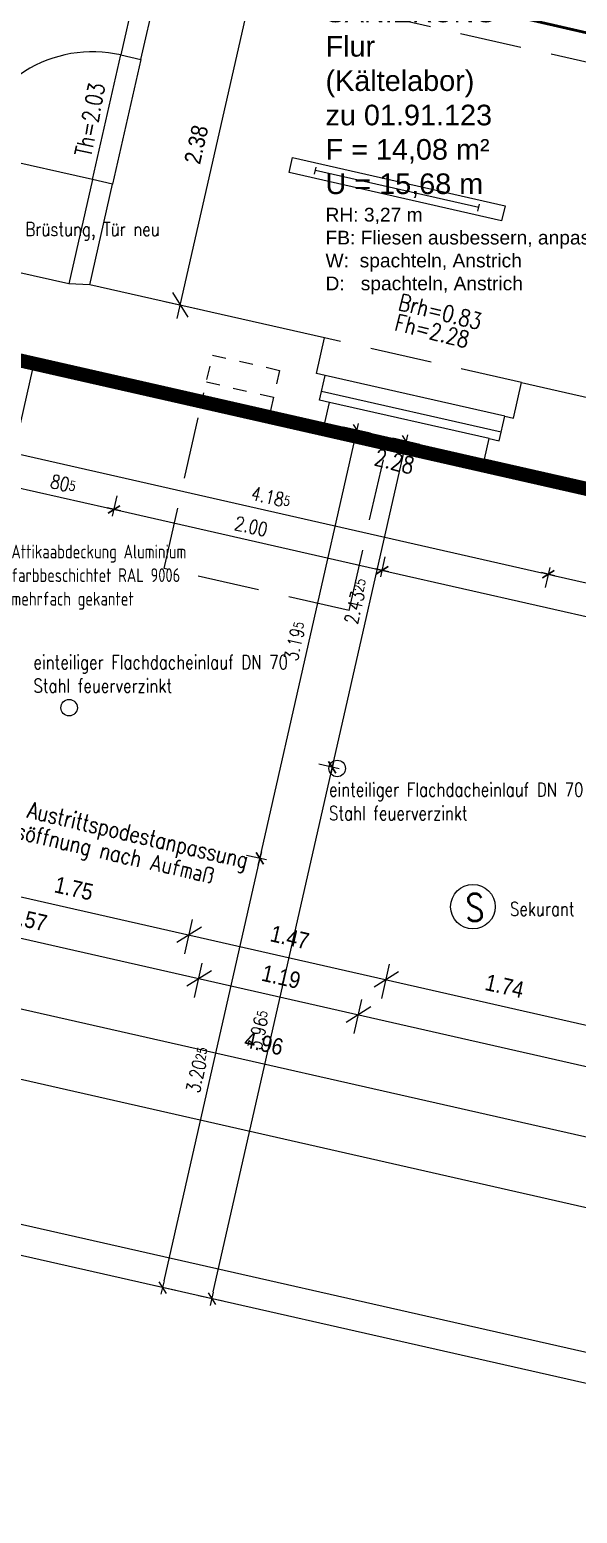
# Model space of a CAD drawing. Header units: metres. Extents: x -1139 to -992, y 249 to 309.
# Drawn here: x -1018.57 to -1014.59, y 267.2 to 277.99 of the extents above; entities that cross this region are included whole.
import ezdxf
from ezdxf.enums import TextEntityAlignment as Align

# ---------------------------------------------------------------- set-up
doc = ezdxf.new("R2010")
doc.units = ezdxf.units.M
doc.header["$LTSCALE"] = 0.03
for name, pattern in [('AUSGEZOGEN', [0]), ('DASHED', [0]), ('DOT', [6, 0, -6]), ('GESTRICHELT', [9, 6, -3]), ('GESTRICHELT2', [4.5, 3, -1.5]), ('STRICHLINIE', [19.05, 12.7, -6.35])]:
    doc.linetypes.add(name, pattern=pattern)
doc.layers.get('0').update_dxf_attribs({"linetype": 'CONTINUOUS'})
doc.layers.get('Defpoints').update_dxf_attribs({"linetype": 'CONTINUOUS'})
for name, color, linetype in [('A_abriss', 44, '_ABBRUCH'), ('A_ansicht', 9, 'DASHED'), ('A_bemaßung', 2, 'CONTINUOUS'), ('A_Dach', 10, 'CONTINUOUS'), ('A_Elektro', 1, 'STRICHLINIE'), ('A_Fenster', 7, 'CONTINUOUS'), ('A_höhen', 3, 'CONTINUOUS'), ('A_räume', 5, 'CONTINUOUS'), ('A_text', 5, 'CONTINUOUS'), ('A_verdeckt', 8, 'GESTRICHELT2'), ('A_wände', 4, 'CONTINUOUS'), ('CKMA0002', 2, 'CONTINUOUS'), ('E__LEUCHTEN', 6, 'AUSGEZOGEN'), ('E__VERSYS', 2, 'AUSGEZOGEN')]:
    doc.layers.add(name, color=color, linetype=linetype)
doc.styles.add('BOLDSIMP_FNT', font='TXT', dxfattribs={"height": 1})
doc.styles.add('PITSIMP8', font='PITSIMP8.SHX')
doc.styles.add('S70', font='DIN.SHX', dxfattribs={"width": 0.8, "height": 0.1})
doc.styles.add('SIMPLEX', font='simplex.shx', dxfattribs={"width": 0.8, "height": 0.1})
doc.styles.get("Standard").update_dxf_attribs({"font": 'txt', "height": 1})
doc.linetypes.add('_ABBRUCH', pattern='A,25,[101,cadkon.shx,S=3.5,R=0,X=0,Y=0],25', length=50)
doc.dimstyles.get("Standard").update_dxf_attribs({"dimtxt": 0.1, "dimasz": 0.05, "dimexe": 0.1, "dimexo": 0.0625, "dimgap": 0.05, "dimtad": 1, "dimdec": 4, "dimzin": 0, "dimdsep": 46, "dimlunit": 3, "dimtxsty": 'SIMPLEX', "dimblk": 'DIMCROSS', "dimcen": 0.09, "dimdle": 0.025, "dimclrd": 1, "dimclre": 1, "dimclrt": 6, "dimadec": 0, "dimazin": 0, "dimtfac": 1, "dimtdec": 4, "dimtofl": 0, "dimtmove": 2, "dimatfit": 3, "dimldrblk": 'DIMCROSS', "dimfxl": 1, "dimtvp": 1, "dimtolj": 1, "dimtzin": 0, "dimarcsym": 0})

# ---------------------------------------------------------------- blocks, each defined once
blk = doc.blocks.new('SLASH1')
at = {"layer": 'A_bemaßung', "color": 2, "linetype": 'Continuous'}
for p, q in [((0, -0.14068), (0, 0.11466)), ((0.07663, 0.07663), (-0.07319, -0.07319))]:
    blk.add_line(p, q, dxfattribs=at)
blk = doc.blocks.new('DIMCROSS')
at = {"color": 0, "linetype": 'ByBlock'}
blk.add_line((-1, 0), (1, 0), dxfattribs=at)
at = {"linetype": 'ByBlock'}
blk.add_line((-0.707107, -0.707107), (0.707107, 0.707107), dxfattribs=at)
blk = doc.blocks.new('*D157')
at = {"layer": 'CKMA0002', "color": 1, "lineweight": -2}
for p, q in [((-1016.848, 271.953), (-1016.994, 271.986)), ((-1017.594, 268.89), (-1016.908, 271.915)), ((-1017.508, 268.819), (-1017.703, 268.863))]:
    blk.add_line(p, q, dxfattribs=at)
at = {"layer": 'Defpoints', "color": 0}
for p in [(-1016.897, 271.964), (-1015.505, 271.648), (-1016.165, 268.514)]:
    blk.add_point(p, dxfattribs=at)
at = {"layer": 'CKMA0002', "color": 1, "lineweight": -2, "xscale": 0.05, "yscale": 0.05, "zscale": 0.05}
for p, rotation in [((-1016.897, 271.964), 77.21986307808042), ((-1017.605, 268.841), 257.2198630780804)]:
    blk.add_blockref('DIMCROSS', p, dxfattribs=dict(at, rotation=rotation))
at = {"layer": 'CKMA0002', "color": 6, "insert": (-1017.349, 270.425), "char_height": 0.1, "attachment_point": 5, "rotation": 77.2199, "style": 'SIMPLEX'}
blk.add_mtext('\\A1;3.20{\\A1\\H0.7x\\S25;}', dxfattribs=at)
blk = doc.blocks.new('*D158')
at = {"layer": 'CKMA0002', "color": 1, "lineweight": -2}
for p, q in [((-1016.093, 275.058), (-1016.288, 275.102)), ((-1016.886, 272.013), (-1016.201, 275.031))]:
    blk.add_line(p, q, dxfattribs=at)
at = {"layer": 'Defpoints', "color": 0}
for p in [(-1016.19, 275.08), (-1015.263, 274.87), (-1015.505, 271.648)]:
    blk.add_point(p, dxfattribs=at)
at = {"layer": 'CKMA0002', "color": 1, "lineweight": -2, "xscale": 0.05, "yscale": 0.05, "zscale": 0.05}
for p, rotation in [((-1016.19, 275.08), 77.21986307808042), ((-1016.897, 271.964), 257.2198630780804)]:
    blk.add_blockref('DIMCROSS', p, dxfattribs=dict(at, rotation=rotation))
at = {"layer": 'CKMA0002', "color": 6, "insert": (-1016.641, 273.544), "char_height": 0.1, "attachment_point": 5, "rotation": 77.2199, "style": 'SIMPLEX'}
blk.add_mtext('\\A1;3.19{\\A1\\H0.7x\\S5;}', dxfattribs=at)
blk = doc.blocks.new('*D159')
at = {"layer": 'CKMA0002', "color": 1, "lineweight": -2}
for p, q in [((-1018.857, 275.055), (-1018.901, 274.86)), ((-1018.83, 274.946), (-1014.847, 274.043)), ((-1014.788, 274.081), (-1014.821, 273.934))]:
    blk.add_line(p, q, dxfattribs=at)
at = {"layer": 'Defpoints', "color": 0}
for p in [(-1018.691, 275.787), (-1014.621, 274.813), (-1014.799, 274.032)]:
    blk.add_point(p, dxfattribs=at)
at = {"layer": 'CKMA0002', "color": 1, "lineweight": -2, "xscale": 0.05, "yscale": 0.05, "zscale": 0.05}
for p, rotation in [((-1018.879, 274.957), 167.2198630782613), ((-1014.799, 274.032), 347.2198630782613)]:
    blk.add_blockref('DIMCROSS', p, dxfattribs=dict(at, rotation=rotation))
at = {"layer": 'CKMA0002', "color": 6, "insert": (-1016.817, 274.592), "char_height": 0.1, "attachment_point": 5, "rotation": 347.2199, "style": 'SIMPLEX'}
blk.add_mtext('\\A1;4.18{\\A1\\H0.7x\\S5;}', dxfattribs=at)
blk = doc.blocks.new('*D160')
at = {"layer": 'CKMA0002', "color": 1, "lineweight": -2}
for p, q in [((-1014.75, 274.021), (-1011.553, 273.296)), ((-1011.493, 273.333), (-1011.527, 273.187))]:
    blk.add_line(p, q, dxfattribs=at)
at = {"layer": 'Defpoints', "color": 0}
for p in [(-1014.621, 274.813), (-1011.34, 274.012), (-1011.504, 273.285)]:
    blk.add_point(p, dxfattribs=at)
at = {"layer": 'CKMA0002', "color": 1, "lineweight": -2, "xscale": 0.05, "yscale": 0.05, "zscale": 0.05}
for p, rotation in [((-1014.799, 274.032), 167.2198630782613), ((-1011.504, 273.285), 347.2198630782613)]:
    blk.add_blockref('DIMCROSS', p, dxfattribs=dict(at, rotation=rotation))
at = {"layer": 'CKMA0002', "color": 6, "insert": (-1013.129, 273.756), "char_height": 0.1, "attachment_point": 5, "rotation": 347.2199, "style": 'SIMPLEX'}
blk.add_mtext('\\A1;3.37{\\A1\\H0.7x\\S75;}', dxfattribs=at)
blk = doc.blocks.new('A$C281B3C4C')
at = {"layer": 'A_Dach'}
for centre in [(-25.749, 9.906), (-23.799, 9.464)]:
    blk.add_circle(centre, 0.06, dxfattribs=at)
blk = doc.blocks.new('*D207')
at = {"layer": 'CKMA0002', "color": 1, "lineweight": -2}
for p, q in [((-1016.321, 272.616), (-1016.467, 272.649)), ((-1017.236, 268.809), (-1016.381, 272.578)), ((-1017.163, 268.741), (-1017.344, 268.782))]:
    blk.add_line(p, q, dxfattribs=at)
at = {"layer": 'Defpoints', "color": 0}
for p in [(-1016.37, 272.627), (-1016.321, 272.616), (-1017.163, 268.741)]:
    blk.add_point(p, dxfattribs=at)
at = {"layer": 'CKMA0002', "color": 1, "lineweight": -2, "xscale": 0.05, "yscale": 0.05, "zscale": 0.05}
for p, rotation in [((-1016.37, 272.627), 77.2208062060825), ((-1017.247, 268.76), 257.2208062060825)]:
    blk.add_blockref('DIMCROSS', p, dxfattribs=dict(at, rotation=rotation))
at = {"layer": 'CKMA0002', "color": 3, "insert": (-1016.906, 270.715), "char_height": 0.1, "attachment_point": 5, "rotation": 77.2208, "style": 'SIMPLEX'}
blk.add_mtext('\\A1;3.96{\\A1\\H0.7x\\S5;}', dxfattribs=at)
blk = doc.blocks.new('*D208')
at = {"layer": 'CKMA0002', "color": 1, "lineweight": -2}
for p, q in [((-1015.734, 274.976), (-1015.929, 275.021)), ((-1016.359, 272.675), (-1015.843, 274.95))]:
    blk.add_line(p, q, dxfattribs=at)
at = {"layer": 'Defpoints', "color": 0}
for p in [(-1015.832, 274.998), (-1015.263, 274.87), (-1016.321, 272.616)]:
    blk.add_point(p, dxfattribs=at)
at = {"layer": 'CKMA0002', "color": 1, "lineweight": -2, "xscale": 0.05, "yscale": 0.05, "zscale": 0.05}
for p, rotation in [((-1015.832, 274.998), 77.2208062060825), ((-1016.37, 272.627), 257.2208062060825)]:
    blk.add_blockref('DIMCROSS', p, dxfattribs=dict(at, rotation=rotation))
at = {"layer": 'CKMA0002', "color": 3, "insert": (-1016.198, 273.835), "char_height": 0.1, "attachment_point": 5, "rotation": 77.2208, "style": 'SIMPLEX'}
blk.add_mtext('\\A1;2.43{\\A1\\H0.7x\\S25;}', dxfattribs=at)
blk = doc.blocks.new('*D210')
at = {"layer": 'CKMA0002', "color": 1, "lineweight": -2}
for p, q in [((-1018.693, 274.67), (-1018.006, 274.515)), ((-1017.969, 274.455), (-1017.935, 274.601))]:
    blk.add_line(p, q, dxfattribs=at)
at = {"layer": 'Defpoints', "color": 0}
for p in [(-1017.958, 274.503), (-1018.829, 274.295), (-1018.285, 273.061)]:
    blk.add_point(p, dxfattribs=at)
at = {"layer": 'CKMA0002', "color": 1, "lineweight": -2, "xscale": 0.05, "yscale": 0.05, "zscale": 0.05}
for p, rotation in [((-1018.741, 274.681), 167.2198630785259), ((-1017.958, 274.503), 347.2198630785259)]:
    blk.add_blockref('DIMCROSS', p, dxfattribs=dict(at, rotation=rotation))
at = {"layer": 'CKMA0002', "color": 6, "insert": (-1018.327, 274.69), "char_height": 0.1, "attachment_point": 5, "rotation": 347.2199, "style": 'SIMPLEX'}
blk.add_mtext('\\A1;80{\\A1\\H0.7x\\S5;}', dxfattribs=at)
blk = doc.blocks.new('*D211')
at = {"layer": 'CKMA0002', "color": 1, "lineweight": -2}
for p, q in [((-1017.909, 274.492), (-1016.056, 274.072)), ((-1016.018, 274.012), (-1015.985, 274.159))]:
    blk.add_line(p, q, dxfattribs=at)
at = {"layer": 'Defpoints', "color": 0}
for p in [(-1016.007, 274.061), (-1018.285, 273.061), (-1016.334, 272.619)]:
    blk.add_point(p, dxfattribs=at)
at = {"layer": 'CKMA0002', "color": 1, "lineweight": -2, "xscale": 0.05, "yscale": 0.05, "zscale": 0.05}
for p, rotation in [((-1017.958, 274.503), 167.2198630785259), ((-1016.007, 274.061), 347.2198630785259)]:
    blk.add_blockref('DIMCROSS', p, dxfattribs=dict(at, rotation=rotation))
at = {"layer": 'CKMA0002', "color": 6, "insert": (-1016.96, 274.38), "char_height": 0.1, "attachment_point": 5, "rotation": 347.2199, "style": 'SIMPLEX'}
blk.add_mtext('\\A1;2.00{\\A1\\H0.7x\\S;}', dxfattribs=at)
blk = doc.blocks.new('*D212')
at = {"layer": 'CKMA0002', "color": 1, "lineweight": -2}
for p, q in [((-1015.958, 274.05), (-1011.606, 273.063)), ((-1011.546, 273.1), (-1011.579, 272.954))]:
    blk.add_line(p, q, dxfattribs=at)
at = {"layer": 'Defpoints', "color": 0}
for p in [(-1011.347, 273.981), (-1011.557, 273.052), (-1016.334, 272.619)]:
    blk.add_point(p, dxfattribs=at)
at = {"layer": 'CKMA0002', "color": 1, "lineweight": -2, "xscale": 0.05, "yscale": 0.05, "zscale": 0.05}
for p, rotation in [((-1016.007, 274.061), 167.2198630785259), ((-1011.557, 273.052), 347.2198630785259)]:
    blk.add_blockref('DIMCROSS', p, dxfattribs=dict(at, rotation=rotation))
at = {"layer": 'CKMA0002', "color": 6, "insert": (-1013.76, 273.654), "char_height": 0.1, "attachment_point": 5, "rotation": 347.2199, "style": 'SIMPLEX'}
blk.add_mtext('\\A1;4.56{\\A1\\H0.7x\\S25;}', dxfattribs=at)
blk = doc.blocks.new('A$C3DF83419')
at = {"layer": 'E__VERSYS', "color": 3, "linetype": 'GESTRICHELT', "ltscale": 5, "const_width": 0.02}
blk.add_lwpolyline([(75.006, 9.93), (91.847, 6.061)], dxfattribs=at)
blk = doc.blocks.new('2DEL_458')
for p, q in [((-0.3844, -0.2363), (-0.3844, 0.2363)), ((0.3844, -0.2363), (0.3844, 0.2363)), ((-0.3844, 0), (0.3844, 0))]:
    blk.add_line(p, q)
blk.add_lwpolyline([(-0.5, -0.5), (0.5, -0.5), (0.5, 0.5), (-0.5, 0.5)], close=True)
at = {"style": 'PITSIMP8', "flags": 9}
for tag, p in [('RAUM/GRUPPE', (-0.0298, 0.1593)), ('BEZEICHNUNG', (-0.0298, 0.1793)), ('POS.NR.G-LV', (-0.0298, 0.1393)), ('KENNUNG', (-0.0298, 0.0793)), ('FABRIKAT', (-0.0298, 0.1193)), ('TYP', (-0.0298, 0.0993)), ('VOLUMENSTROM', (-0.0298, 0.0393)), ('DRUCK/-STUFE', (-0.0298, 0.0193)), ('ANSCHLUSS', (-0.0298, -0.0007)), ('LEISTUNG', (-0.0298, 0.0593)), ('TEMPERATUR', (-0.0298, -0.0607)), ('GROESSE', (-0.0298, -0.0207)), ('DN', (-0.0298, -0.0407)), ('SPANNUNG/FREQUENZ', (-0.0298, -0.1207)), ('SCHUTZART', (-0.0298, -0.1007)), ('DREHZAHL', (-0.0298, -0.0807)), ('GEWICHT', (-0.0298, -0.1407)), ('FREI', (-0.0298, -0.1607)), ('FREI', (-0.0298, -0.1807)), ('FREI', (-0.0298, -0.2007))]:
    blk.add_attdef(tag, text='', height=0.01, dxfattribs=at).set_placement(p, align=Align.MIDDLE)

msp = doc.modelspace()

# ---------------------------------------------------------------- linework, layer by layer
at = {"layer": 'A_abriss', "ltscale": 0.3}
for p, q in [((-1017.75341, 278.49256), (-1017.90824, 277.80995)), ((-1017.76197, 277.77675), (-1017.60713, 278.45938)), ((-1018.11396, 276.90305), (-1017.90824, 277.80995)), ((-1017.90824, 277.80995), (-1017.76197, 277.77675)), ((-1017.76197, 277.77675), (-1017.96768, 276.86986)), ((-1018.11396, 276.90305), (-1019.02087, 277.10874)), ((-1018.11396, 276.90305), (-1018.28551, 276.14364)), ((-1018.13357, 276.13848), (-1017.96769, 276.86986)), ((-1017.96769, 276.86986), (-1018.11396, 276.90305))]:
    msp.add_line(p, q, dxfattribs=at)
msp.add_arc((-1018.11396, 276.90305), 0.92995, 77.219386, 167.221328, dxfattribs=at)
at = {"layer": 'A_ansicht', "color": 9, "linetype": 'Continuous'}
for p, q in [((-1015.11555, 275.18217), (-1016.42227, 275.47859)), ((-1016.42381, 275.13275), (-1015.26337, 274.86954))]:
    msp.add_line(p, q, dxfattribs=at)
at = {"layer": 'A_bemaßung', "linetype": 'Continuous'}
for p, q in [((-1017.49779, 275.89173), (-1016.92711, 278.40767)), ((-1030.5269, 274.08008), (-1009.59217, 269.33151)), ((-1031.72081, 273.83819), (-1009.72266, 268.84841)), ((-1031.67457, 273.315), (-1009.81338, 268.35628)), ((-1019.21659, 271.8158), (-1014.18472, 270.67443))]:
    msp.add_line(p, q, dxfattribs=at)
at = {"layer": 'A_Dach', "color": 3}
for p, q in [((-1018.53068, 275.61066), (-1019.89701, 269.58662)), ((-992.5355, 263.15463), (-1031.10568, 271.9035))]:
    msp.add_line(p, q, dxfattribs=at)
at = {"layer": 'A_Dach', "color": 10}
msp.add_line((-992.48683, 263.36918), (-1031.05701, 272.11804), dxfattribs=at)
at = {"layer": 'A_Fenster', "linetype": 'Continuous'}
for p, q in [((-1015.1421, 275.06516), (-1016.44881, 275.36157)), ((-1015.2296, 275.01837), (-1016.39005, 275.28159))]:
    msp.add_line(p, q, dxfattribs=at)
at = {"layer": 'A_räume', "linetype": 'GESTRICHELT', "ltscale": 5, "const_width": 0.1}
msp.add_lwpolyline([(-999.04302, 271.14041), (-1018.82, 275.62703), (-1019.97636, 270.52983), (-1033.73159, 273.65036)], dxfattribs=at)
at = {"layer": 'A_text'}
msp.add_circle((-1015.34745, 271.61234), 0.16198, dxfattribs=at)
at = {"layer": 'A_verdeckt', "ltscale": 5}
for p, q in [((-1017.4121, 278.41512), (-1012.97509, 277.40869)), ((-1014.99355, 275.42622), (-1016.42703, 275.75138)), ((-1017.59336, 274.07328), (-1017.32572, 275.25331)), ((-1017.32572, 275.25331), (-1015.97989, 274.94804)), ((-1016.24756, 273.76802), (-1015.97989, 274.94804)), ((-1016.24756, 273.76802), (-1017.59336, 274.07328))]:
    msp.add_line(p, q, dxfattribs=at)
at = {"layer": 'A_verdeckt'}
for p, q in [((-1017.32572, 275.25331), (-1017.24124, 275.62579)), ((-1017.24124, 275.62579), (-1016.75362, 275.51519)), ((-1016.75362, 275.51519), (-1016.81999, 275.22262)), ((-1017.28548, 275.43075), (-1016.79786, 275.32014))]:
    msp.add_line(p, q, dxfattribs=at)
at = {"layer": 'A_wände', "linetype": 'Continuous'}
for p, q in [((-1018.28551, 276.14364), (-1018.66584, 276.22989)), ((-1016.42703, 275.75138), (-1018.13357, 276.13848)), ((-1016.48565, 275.49297), (-1016.42703, 275.75138)), ((-1018.92931, 275.70108), (-1016.42381, 275.13275)), ((-1016.42227, 275.47859), (-1016.48565, 275.49297)), ((-1016.4632, 275.29819), (-1016.42227, 275.47859)), ((-1016.39005, 275.28159), (-1016.4632, 275.29819)), ((-1016.42381, 275.13275), (-1016.39005, 275.28159)), ((-992.5355, 263.15463), (-1031.10568, 271.9035))]:
    msp.add_line(p, q, dxfattribs=at)
at = {"layer": 'A_wände'}
msp.add_line((-1018.13357, 276.13848), (-1018.28551, 276.14364), dxfattribs=at)
at = {"layer": 'A_wände', "linetype": 'Continuous'}
for points in [[(-1015.15647, 275.00177), (-1015.11555, 275.18217), (-1015.05216, 275.1678), (-1014.99355, 275.42622), (-1013.29675, 275.04134)], [(-1010.0403, 273.68482), (-1015.26337, 274.86954), (-1015.2296, 275.01837), (-1015.15647, 275.00177)]]:
    msp.add_lwpolyline(points, dxfattribs=at)

# ---------------------------------------------------------------- block references
at = {"layer": 'A_bemaßung', "color": 7}
for p, rotation in [((-1017.47567, 275.98925), 77.22), ((-1017.41253, 271.40659), 347.2200000000001), ((-1017.34099, 271.08916), 347.2200000000001), ((-1015.97904, 271.08143), 347.2200000000001), ((-1016.18055, 270.82594), 347.2200000000001)]:
    msp.add_blockref('SLASH1', p, dxfattribs=dict(at, rotation=rotation))
at = {"layer": 'A_Elektro'}
msp.add_blockref('A$C3DF83419', (-1104.77685, 271.54497), dxfattribs=at)
at = {"layer": 'CKMA0002'}
msp.add_blockref('A$C281B3C4C', (-992.5355, 263.15463), dxfattribs=at)
at = {"layer": 'E__LEUCHTEN', "color": 7, "linetype": 'Continuous', "ltscale": 5, "xscale": -1.584999999999818, "yscale": 0.1120000000000232, "zscale": 1.585, "rotation": 347.2209358105576}
msp.add_blockref('2DEL_458', (-1015.89858, 276.83394), dxfattribs=at)

# ---------------------------------------------------------------- texts
at = {"layer": 'A_bemaßung', "color": 7, "linetype": 'DOT', "style": 'BOLDSIMP_FNT', "width": 0.9}
for s, rotation, p in [('2.38', 77.2, (-1017.29762, 277.00027)), ('1.75', 347.2, (-1018.4077, 271.68359)), ('2.57', 347.2, (-1018.74317, 271.45848)), ('1.47', 347.2, (-1016.83769, 271.32747)), ('1.19', 347.2, (-1016.90017, 271.04043)), ('1.74', 347.2, (-1015.27506, 270.97302)), ('4.96', 347.2, (-1017.02567, 270.5562))]:
    msp.add_text(s, height=0.12, rotation=rotation, dxfattribs=at).set_placement(p, align=Align.BOTTOM_LEFT)
at = {"layer": 'A_höhen', "linetype": 'Continuous', "style": 'SIMPLEX', "width": 0.8}
for s, rotation, p in [('Th=2.03', 78.9, (-1018.13198, 277.34022)), ('Brh=0.83', 346, (-1015.58464, 275.94203)), ('Fh=2.28', 346, (-1015.64335, 275.8015)), ('2.28', 346, (-1015.91821, 274.85272))]:
    msp.add_text(s, height=0.12, rotation=rotation, dxfattribs=at).set_placement(p, align=Align.MIDDLE_CENTER)
at = {"layer": 'A_räume', "linetype": 'Continuous', "insert": (-1016.41945, 278.19828), "char_height": 0.15, "width": 6.6459, "attachment_point": 1}
msp.add_mtext('\\fArial|b0|i0|c0|p34;SANIERUNG\\PFlur\\P(Kältelabor)\\Pzu 01.91.123\\PF = 14,08 m²\\PU = 15,68 m\\P\\H0.1;RH: 3,27 m\\PFB: Fliesen ausbessern, anpassen\\PW:  spachteln, Anstrich\\PD:   spachteln, Anstrich', dxfattribs=at)
at = {"layer": 'A_text', "width": 0.8}
for s, height, style, p in [('Attikaabdeckung Aluminium', 0.1, 'S70', (-1018.70457, 274.14657)), ('farbbeschichtet RAL 9006', 0.1, 'S70', (-1018.70457, 273.97514)), ('mehrfach gekantet', 0.1, 'S70', (-1018.70457, 273.80371)), ('einteiliger Flachdacheinlauf DN 70', 0.1, 'SIMPLEX', (-1018.54413, 273.34187)), ('Stahl feuerverzinkt', 0.1, 'SIMPLEX', (-1018.54413, 273.17045)), ('einteiliger Flachdacheinlauf DN 70', 0.1, 'SIMPLEX', (-1016.39441, 272.41463)), ('Stahl feuerverzinkt', 0.1, 'SIMPLEX', (-1016.39441, 272.24321)), ('S', 0.2, 'SIMPLEX', (-1015.40188, 271.50635)), ('Sekurant', 0.1, 'SIMPLEX', (-1015.07796, 271.54649))]:
    msp.add_text(s, height=height, dxfattribs=dict(at, style=style)).set_placement(p)
at = {"layer": 'A_text', "linetype": 'Continuous', "insert": (-1019.08636, 276.59291), "char_height": 0.1, "width": 1.6830336, "attachment_point": 1, "style": 'SIMPLEX'}
msp.add_mtext('Abbruch Brüstung, Tür neu', dxfattribs=at)
at = {"layer": 'CKMA0002', "style": 'SIMPLEX', "width": 0.8}
for s, rotation, p in [('geschossweise Austrittspodestanpassung', 346.9, (-1018.26955, 272.24818)), ('an Bestandsöffnung nach Aufmaß', 346.898936, (-1018.30669, 272.08443))]:
    msp.add_text(s, height=0.12, rotation=rotation, dxfattribs=at).set_placement(p, align=Align.MIDDLE_CENTER)

# ---------------------------------------------------------------- dimensions: what is measured, and where the dimension line sits
at = {"layer": 'CKMA0002'}
for base, p1, p2, angle, text, override, picture, middle in [((-1014.79865, 274.03193), (-1018.69053, 275.78732), (-1014.62147, 274.81307), 347.219863, '4.18{\\A1\\H0.7x\\S5;}', {"dimexo": 0.750976, "dimrnd": 0.0025, "dimblk1": 'DIMCROSS', "dimblk2": 'DIMCROSS', "dimtix": 1}, '*D159', (-1016.81659, 274.5922)), ((-1016.19018, 275.07977), (-1015.50542, 271.64817), (-1015.26337, 274.86954), 77.219863, '3.19{\\A1\\H0.7x\\S5;}', {"dimexo": 0.850355, "dimrnd": 0.0025, "dimblk1": 'DIMCROSS', "dimblk2": 'DIMCROSS', "dimse1": 1, "dimtix": 1}, '*D158', (-1016.6411, 273.54391)), ((-1015.83194, 274.9985), (-1016.32114, 272.61559), (-1015.26337, 274.86954), 257.220806, '2.43{\\A1\\H0.7x\\S25;}', {"dimexo": 0.483012, "dimrnd": 0.0025, "dimse1": 1, "dimclrt": 3, "dimtix": 1}, '*D208', (-1016.19845, 273.83469)), ((-1017.95751, 274.50349), (-1018.82914, 274.29478), (-1018.28471, 273.06097), 347.219863, '80{\\A1\\H0.7x\\S5;}', {"dimexo": 1.429165, "dimrnd": 0.0025, "dimse1": 1, "dimtix": 1}, '*D210', (-1018.32736, 274.68992)), ((-1011.50448, 273.28472), (-1014.62147, 274.81307), (-1011.33954, 274.01183), 347.219863, '3.37{\\A1\\H0.7x\\S75;}', {"dimexo": 0.695588, "dimrnd": 0.0025, "dimblk1": 'DIMCROSS', "dimblk2": 'DIMCROSS', "dimse1": 1, "dimtix": 1}, '*D160', (-1013.12944, 273.75585)), ((-1016.00705, 274.06107), (-1018.28471, 273.06097), (-1016.33426, 272.61856), 347.219863, '2.00{\\A1\\H0.7x\\S;}', {"dimexo": 1.429146, "dimrnd": 0.0025, "dimse1": 1, "dimtix": 1}, '*D211', (-1016.96016, 274.3798)), ((-1011.55734, 273.05174), (-1016.33426, 272.61856), (-1011.34653, 273.9811), 347.219863, '4.56{\\A1\\H0.7x\\S25;}', {"dimexo": 0.902977, "dimrnd": 0.0025, "dimse1": 1, "dimtix": 1}, '*D212', (-1013.76007, 273.65392)), ((-1016.36991, 272.62665), (-1017.16252, 268.74077), (-1016.32114, 272.61559), 257.220806, '3.96{\\A1\\H0.7x\\S5;}', {"dimexo": 0, "dimrnd": 0.0025, "dimclrt": 3, "dimtix": 1}, '*D207', (-1016.90594, 270.7154)), ((-1016.89697, 271.96382), (-1016.16496, 268.51449), (-1015.50542, 271.64817), 77.219863, '3.20{\\A1\\H0.7x\\S25;}', {"dimexo": 1.376905, "dimrnd": 0.0025, "dimblk1": 'DIMCROSS', "dimblk2": 'DIMCROSS', "dimtix": 1}, '*D157', (-1017.34865, 270.42463))]:
    dim = msp.add_linear_dim(base=base, p1=p1, p2=p2, angle=angle, text=text, dimstyle='Standard', override=override, dxfattribs=at)
    dim.commit()
    dim.dimension.update_dxf_attribs({"geometry": picture, "text_midpoint": middle})

doc.saveas('drawing.dxf')
